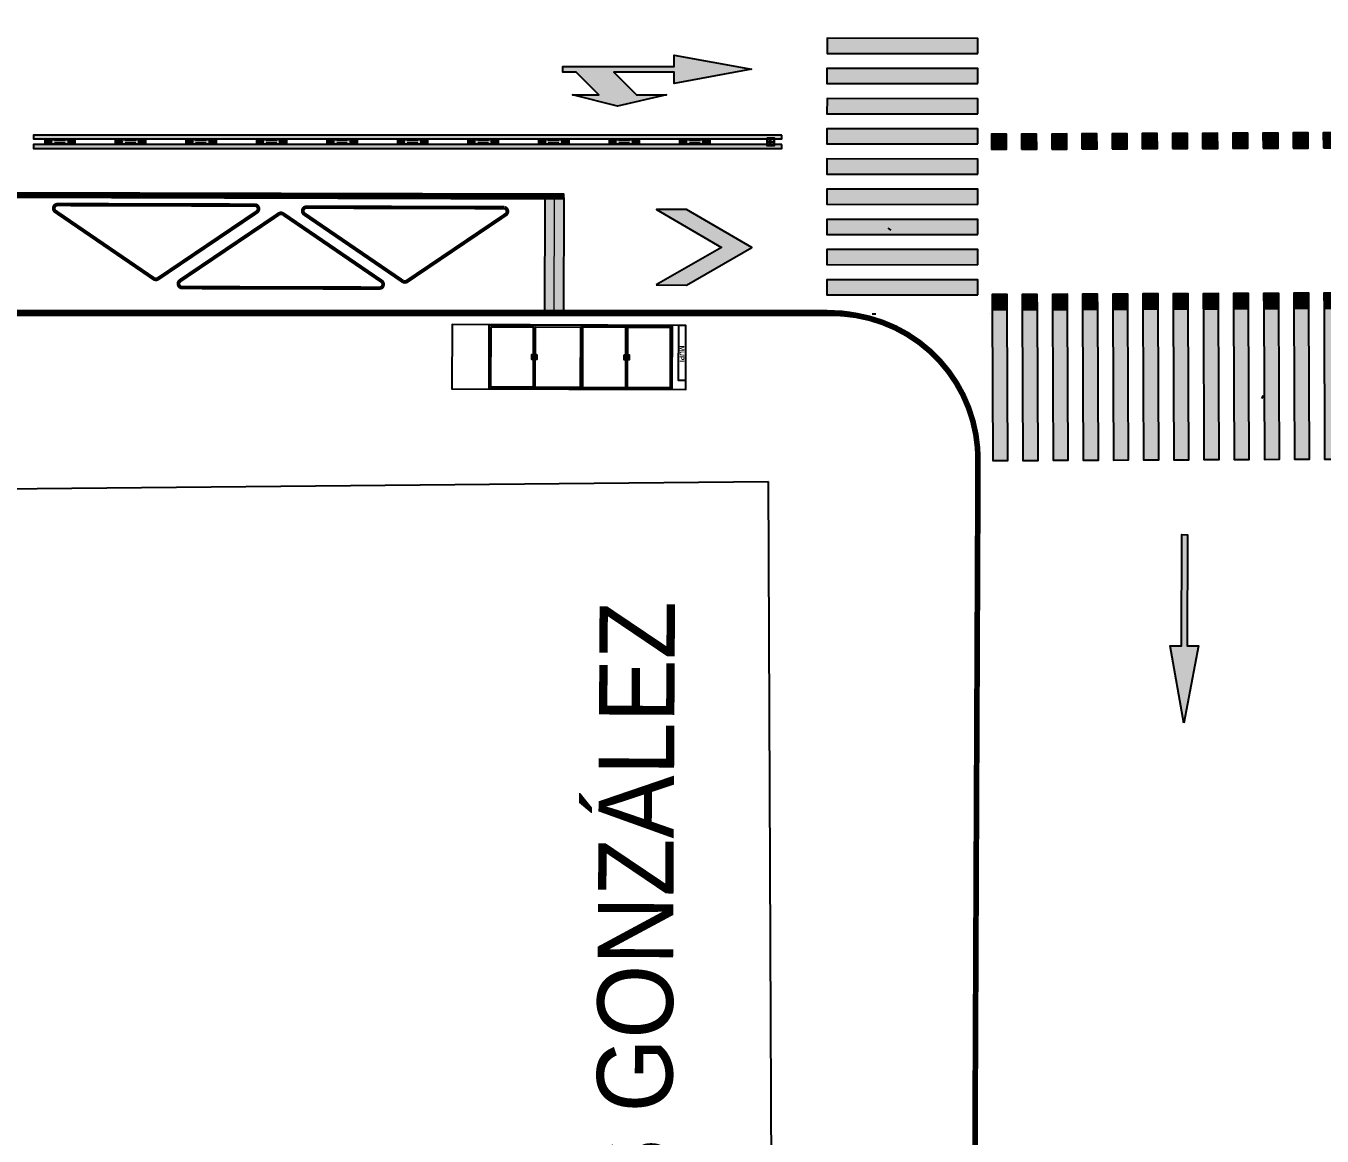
# Model space of a CAD drawing. Header units: metres. Extents: x 668617 to 675126, y 2286318 to 2293677.
# Drawn here: x 668856.1 to 668890.46, y 2287180.83 to 2287210.26 of the extents above; entities that cross this region are included whole.
import ezdxf
from ezdxf.enums import TextEntityAlignment as Align

# ---------------------------------------------------------------- set-up
doc = ezdxf.new("R2010")
doc.units = ezdxf.units.M
doc.header["$MEASUREMENT"] = 0
doc.linetypes.add('ACAD_ISO07W100', pattern=[3, 0, -3])
doc.linetypes.add('DASHED2', pattern=[0.375, 0.25, -0.125])
for name, color, linetype in [('0_DETALLES_COTAS', 252, 'Continuous'), ('DMTG-B-CuadrosVerdes', 94, 'Continuous'), ('DMTG-D-CONFIBUS', 1, 'Continuous'), ('DMTG-M-PALETA', 60, 'Continuous'), ('DMTG-M-PARABUS', 1, 'Continuous'), ('DMTG-PB-BANQUETAS', 251, 'Continuous'), ('DMTG-PB-LOTIFICACION', 253, 'Continuous'), ('DMTG-PB-MANZANAS', 251, 'Continuous'), ('DMTG-SH-FLECHA FRENTE', 252, 'Continuous'), ('DMTG-SH-FLECHA FRENTE DERECHA', 252, 'Continuous'), ('DMTG-SH-LINEA DOBLE', 252, 'Continuous'), ('DMTG-SH-LINEA GUARNICION', 40, 'Continuous'), ('DMTG-SH-PARADA', 252, 'Continuous'), ('DMTG-SH-PASO PEATONAL', 253, 'Continuous'), ('DMTG-X-NOM CALLES', 250, 'Continuous')]:
    doc.layers.add(name, color=color, linetype=linetype)
doc.styles.add('CALLE', font='arial.ttf', dxfattribs={"height": 9})
doc.styles.get("Standard").update_dxf_attribs({"font": 'arial.ttf'})
doc.dimstyles.get("Standard").update_dxf_attribs({"dimtxt": 0.18, "dimasz": 0.18, "dimexe": 0.18, "dimexo": 0.0625, "dimgap": 0.09, "dimtad": 0, "dimtih": 1, "dimtoh": 1, "dimdec": 4, "dimzin": 0, "dimdsep": 46, "dimtxsty": 'Standard', "dimcen": 0.09, "dimadec": 0, "dimazin": 0, "dimtfac": 1, "dimtdec": 4, "dimtofl": 0, "dimtmove": 0, "dimatfit": 3, "dimfxl": 1, "dimtolj": 1, "dimtzin": 0, "dimarcsym": 0})
pattern_1 = [(0, (0, 0), (0, 6.985), [5.08, -1.905]), (90, (0, 0), (-6.985, 4e-16), [5.08, -1.905])]

# ---------------------------------------------------------------- blocks, each defined once
blk = doc.blocks.new('*U207')
h = blk.add_hatch(color=252)
h.dxf.hatch_style = 1
h.paths.add_polyline_path([(-1.817, -23.238), (-0.817, -24.968), (-0.817, -24.168), (-1.817, -22.438), (-2.817, -24.168), (-2.817, -24.968)])
h.paths.add_polyline_path([(-1.817, -0.786), (-0.817, -2.516), (-0.817, -1.716), (-1.817, 0.014), (-2.817, -1.716), (-2.817, -2.516)])
h = blk.add_hatch(color=252)
h.dxf.hatch_style = 1
h.paths.add_polyline_path([(-3.215, -19.968), (-3.095, -19.968), (-3.095, -5.468), (-3.133, -5.468), (-3.133, -4.969), (-3.215, -4.969)])
h = blk.add_hatch(color=252)
h.dxf.hatch_style = 1
h.paths.add_polyline_path([(0, -5.468), (0, -4.968), (-3.133, -4.968), (-3.133, -5.468)])
at = {"color": 252}
for points in [[(-0.817, -2.516), (-0.817, -1.716), (-1.817, 0.014), (-2.817, -1.716), (-2.817, -2.516), (-1.817, -0.786), (-0.817, -2.516)], [(-3.095, -4.969), (-3.215, -4.969), (-3.215, -19.968), (-3.095, -19.968), (-3.095, -4.969)], [(0, -4.968), (0, -5.468), (-3.133, -5.468), (-3.133, -4.968), (0, -4.968)], [(-0.817, -24.968), (-0.817, -24.168), (-1.817, -22.438), (-2.817, -24.168), (-2.817, -24.968), (-1.817, -23.238), (-0.817, -24.968)]]:
    blk.add_lwpolyline(points, dxfattribs=at)
at = {"color": 252, "lineweight": 0}
for points in [[(-3.215, -4.969), (-3.215, -19.968)], [(-3.095, -4.969), (-3.095, -19.968)], [(0, -5.218), (-3.133, -5.218)]]:
    blk.add_lwpolyline(points, dxfattribs=at)
at = {"color": 252, "lineweight": 0, "const_width": 0.1}
blk.add_lwpolyline([(-3.155, -4.969), (-3.155, -19.968)], dxfattribs=at)
at = {"color": 252, "const_width": 0.1}
for points in [[(-2.671, -6.511, 0.64959), (-2.854, -6.545), (-2.854, -11.793, 0.740696), (-2.671, -11.849), (-0.897, -9.239, 0.325184), (-0.897, -9.121), (-2.671, -6.511)], [(-0.896, -9.8, -0.64959), (-0.713, -9.834), (-0.713, -15.082, -0.740696), (-0.896, -15.138), (-2.67, -12.528, -0.325184), (-2.67, -12.41), (-0.896, -9.8)], [(-2.721, -13.111, 0.64959), (-2.904, -13.145), (-2.904, -18.393, 0.740696), (-2.721, -18.449), (-0.947, -15.839, 0.325184), (-0.947, -15.721), (-2.721, -13.111)]]:
    blk.add_lwpolyline(points, format="xyb", dxfattribs=at)
blk = doc.blocks.new('Parabus')
h = blk.add_hatch()
h.set_pattern_fill('ANGLE', color=8)
h.set_pattern_definition(pattern_1)
h.paths.add_polyline_path([(-0.166, 0), (-0.166, 1.45), (-0.366, 1.45), (-0.366, 0)])
h = blk.add_hatch()
h.set_pattern_fill('ANGLE', color=8)
h.set_pattern_definition(pattern_1)
h.paths.add_polyline_path([(1.175, 1.65), (0.05, 1.65), (0.05, 0.05), (1.175, 0.05), (1.175, 0.784), (1.134, 0.784), (1.134, 0.916), (1.175, 0.916)])
h.paths.add_polyline_path([(2.375, 1.65), (1.225, 1.65), (1.225, 0.916), (1.266, 0.916), (1.266, 0.784), (1.225, 0.784), (1.225, 0.05), (2.375, 0.05)])
h.paths.add_polyline_path([(3.625, 1.65), (2.425, 1.65), (2.425, 0.05), (3.625, 0.05), (3.625, 0.784), (3.584, 0.784), (3.584, 0.916), (3.625, 0.916)])
h.paths.add_polyline_path([(4.8, 1.65), (3.675, 1.65), (3.675, 0.916), (3.716, 0.916), (3.716, 0.784), (3.675, 0.784), (3.675, 0.05), (4.8, 0.05)])
h = blk.add_hatch(color=252)
h.dxf.hatch_style = 1
h.paths.add_polyline_path([(1.266, 0.784), (1.134, 0.784), (1.134, 0.916), (1.266, 0.916)])
h.paths.add_polyline_path([(3.584, 0.784), (3.584, 0.916), (3.716, 0.916), (3.716, 0.784)])
at = {"color": 252}
for points in [[(-0.166, 0), (-0.166, 1.45), (-0.366, 1.45), (-0.366, 0)], [(4.85, 0), (0, 0), (0, 1.7), (4.85, 1.7)], [(4.8, 0.05), (0.05, 0.05), (0.05, 1.65), (4.8, 1.65)], [(0.05, 1.65), (1.175, 1.65), (1.175, 0.05), (0.05, 0.05)], [(1.225, 0.05), (2.375, 0.05), (2.375, 1.65), (1.225, 1.65)], [(2.425, 1.65), (3.625, 1.65), (3.625, 0.05), (2.425, 0.05)], [(3.675, 1.65), (4.8, 1.65), (4.8, 0.05), (3.675, 0.05)], [(1.266, 0.784), (1.134, 0.784), (1.134, 0.916), (1.266, 0.916)], [(3.584, 0.784), (3.584, 0.916), (3.716, 0.916), (3.716, 0.784)]]:
    blk.add_lwpolyline(points, close=True, dxfattribs=at)
for points in [[(0, 1.7), (0, 0)], [(1.175, 1.65), (1.175, 0.05)], [(1.225, 1.65), (1.225, 0.05)], [(2.375, 1.65), (2.375, 0.05)], [(2.425, 1.65), (2.425, 0.05)], [(3.625, 1.65), (3.625, 0.05)], [(3.675, 1.65), (3.675, 0.05)], [(4.85, 1.7), (4.85, 0)]]:
    blk.add_lwpolyline(points, dxfattribs=at)
at = {"color": 252, "insert": (-0.325, 0.535), "char_height": 0.125, "attachment_point": 1, "rotation": 90}
blk.add_mtext_dynamic_manual_height_columns('{\\fArial|b1|i0|c0|p34;MUPI}', width=0.63428, gutter_width=12.5, heights=[0], dxfattribs=at)
blk = doc.blocks.new('*U23')
at = {"transparency": 33554687}
h = blk.add_hatch(color=252, dxfattribs=at)
h.dxf.hatch_style = 1
h.paths.add_polyline_path([(0.341, 6.892), (0.361, 7.291), (-3.634, 7.489), (-3.654, 7.089)])
h = blk.add_hatch(color=252, dxfattribs=at)
h.dxf.hatch_style = 1
h.paths.add_polyline_path([(0.301, 6.093), (0.321, 6.492), (-3.674, 6.69), (-3.694, 6.29)])
h = blk.add_hatch(color=252, dxfattribs=at)
h.dxf.hatch_style = 1
h.paths.add_polyline_path([(0.262, 5.294), (0.282, 5.693), (-3.713, 5.891), (-3.733, 5.491)])
h = blk.add_hatch(color=252, dxfattribs=at)
h.dxf.hatch_style = 1
h.paths.add_polyline_path([(0.222, 4.495), (0.242, 4.894), (-3.753, 5.092), (-3.773, 4.692)])
h = blk.add_hatch(color=252, dxfattribs=at)
h.dxf.hatch_style = 1
h.paths.add_polyline_path([(0.183, 3.695), (0.203, 4.095), (-3.793, 4.293), (-3.812, 3.893)])
h = blk.add_hatch(color=252, dxfattribs=at)
h.dxf.hatch_style = 1
h.paths.add_polyline_path([(0.143, 2.896), (0.163, 3.296), (-3.832, 3.494), (-3.852, 3.094)])
h = blk.add_hatch(color=252, dxfattribs=at)
h.dxf.hatch_style = 1
h.paths.add_polyline_path([(0.104, 2.097), (0.124, 2.497), (-3.872, 2.695), (-3.891, 2.295)])
h = blk.add_hatch(color=252, dxfattribs=at)
h.dxf.hatch_style = 1
h.paths.add_polyline_path([(0.064, 1.298), (0.084, 1.698), (-3.911, 1.896), (-3.931, 1.496)])
h = blk.add_hatch(color=252, dxfattribs=at)
h.dxf.hatch_style = 1
h.paths.add_polyline_path([(0.025, 0.499), (0.044, 0.899), (-3.951, 1.097), (-3.97, 0.697)])
for points in [[(0.341, 6.892), (0.361, 7.291), (-3.634, 7.489), (-3.654, 7.089)], [(0.301, 6.093), (0.321, 6.492), (-3.674, 6.69), (-3.694, 6.29)], [(0.262, 5.294), (0.282, 5.693), (-3.713, 5.891), (-3.733, 5.491)], [(0.222, 4.495), (0.242, 4.894), (-3.753, 5.092), (-3.773, 4.692)], [(0.183, 3.695), (0.203, 4.095), (-3.793, 4.293), (-3.812, 3.893)], [(0.143, 2.896), (0.163, 3.296), (-3.832, 3.494), (-3.852, 3.094)], [(0.104, 2.097), (0.124, 2.497), (-3.872, 2.695), (-3.891, 2.295)], [(0.064, 1.298), (0.084, 1.698), (-3.911, 1.896), (-3.931, 1.496)], [(0.025, 0.499), (0.044, 0.899), (-3.951, 1.097), (-3.97, 0.697)]]:
    blk.add_lwpolyline(points, close=True)
at = {"layer": 'Defpoints', "color": 255, "linetype": 'ACAD_ISO07W100'}
for p, q in [((-2.273, 2.378), (0.287, 0.63)), ((-2.797, 0.138), (0.3, -0.015))]:
    blk.add_line(p, q, dxfattribs=at)
blk = doc.blocks.new('*U26')
at = {"ltscale": 0.1, "true_color": 0xf8d731}
h = blk.add_hatch(color=40, dxfattribs=at)
h.dxf.hatch_style = 1
h.paths.add_polyline_path([(0, -0.115), (0, -0.235), (0.163, -0.197, 0.348227), (0.171, -0.187), (0.171, -0.163, 0.348227), (0.163, -0.153)])
h.paths.add_polyline_path([(0.151, -0.171), (0.151, -0.179), (0.02, -0.21), (0.02, -0.14)], flags=16)
at = {"lineweight": 60}
h = blk.add_hatch(color=72, dxfattribs=at)
h.dxf.hatch_style = 1
h.paths.add_polyline_path([(0.02, -0.21), (0.151, -0.179), (0.151, -0.171), (0.02, -0.14)])
at = {"ltscale": 0.1, "true_color": 0xf8d731}
h = blk.add_hatch(color=40, dxfattribs=at)
h.dxf.hatch_style = 1
h.set_gradient(color1=(248, 153, 30), color2=(248, 215, 49), rotation=90, name='CYLINDER')
h.paths.add_polyline_path([(0.756, -0.235), (0.632, -0.207, -0.349253), (0.617, -0.187), (0.617, -0.163, -0.000038), (0.617, -0.163, -0.349253), (0.632, -0.143), (0.756, -0.115), (0.044, -0.115), (0.165, -0.143, -0.348227), (0.181, -0.163), (0.181, -0.187, -0.348227), (0.165, -0.207), (0.044, -0.235)])
h = blk.add_hatch(color=40, dxfattribs=at)
h.dxf.hatch_style = 1
h.paths.add_polyline_path([(0.634, -0.153, 0.349253), (0.627, -0.163), (0.627, -0.187, 0.349253), (0.634, -0.197), (0.8, -0.235), (0.8, -0.115)])
h.paths.add_polyline_path([(0.78, -0.14), (0.647, -0.171), (0.647, -0.179), (0.78, -0.21)], flags=16)
at = {"lineweight": 60}
h = blk.add_hatch(color=22, dxfattribs=at)
h.dxf.hatch_style = 1
h.paths.add_polyline_path([(0.647, -0.179), (0.78, -0.21), (0.78, -0.14), (0.647, -0.171)])
at = {"color": 40, "true_color": 0xf8d731}
for points in [[(0, -0.115), (0, -0.235), (0.163, -0.197, 0.348227), (0.171, -0.187), (0.171, -0.163, 0.348227), (0.163, -0.153)], [(0.617, -0.163), (0.617, -0.187, 0.349253), (0.632, -0.207), (0.756, -0.235), (0.044, -0.235), (0.165, -0.207, 0.348227), (0.181, -0.187), (0.181, -0.163, 0.348227), (0.165, -0.143), (0.044, -0.115), (0.756, -0.115), (0.632, -0.143, 0.349253), (0.617, -0.163, 0.000038)], [(0.8, -0.235), (0.634, -0.197, -0.349253), (0.627, -0.187), (0.627, -0.163, -0.349253), (0.634, -0.153), (0.8, -0.115)]]:
    blk.add_lwpolyline(points, format="xyb", close=True, dxfattribs=at)
for points in [[(0.044, -0.115), (0, -0.115)], [(0, -0.235), (0.044, -0.235)], [(0.756, -0.115), (0.8, -0.115)], [(0.756, -0.235), (0.8, -0.235)]]:
    blk.add_lwpolyline(points, dxfattribs=at)
for points in [[(0.02, -0.14), (0.02, -0.21), (0.151, -0.179), (0.151, -0.171)], [(0.78, -0.21), (0.647, -0.179), (0.647, -0.171), (0.78, -0.14)]]:
    blk.add_lwpolyline(points, close=True, dxfattribs=at)
at = {"color": 1, "ltscale": 0.1}
for points in [[(0.541, -0.139), (0.259, -0.139)], [(0.541, -0.211), (0.259, -0.211)]]:
    blk.add_lwpolyline(points, dxfattribs=at)
blk = doc.blocks.new('*U262')
at = {"layer": 'DMTG-D-CONFIBUS', "rotation": 0.005551742592514601}
blk.add_blockref('*U26', (0.5, 0.175), dxfattribs=at)
blk = doc.blocks.new('*U263')
at = {"layer": 'DMTG-D-CONFIBUS', "color": 0, "linetype": 'ByBlock', "lineweight": -2, "transparency": 16777216, "rotation": 0.4241545224776577}
for p in [(668855.615, 2287211.778), (668857.485, 2287211.792), (668859.355, 2287211.806), (668861.225, 2287211.82), (668863.095, 2287211.834), (668864.965, 2287211.847), (668866.835, 2287211.861), (668868.705, 2287211.875), (668870.575, 2287211.889), (668853.745, 2287211.764)]:
    blk.add_blockref('*U262', p, dxfattribs=at)
blk = doc.blocks.new('*U37')
blk.add_hatch(color=252).paths.add_polyline_path([(1.019, 4.178), (1.019, 3.828), (0.869, 3.828), (0.869, 6.778), (0.569, 6.778), (0.944, 8.828), (1.319, 6.778), (1.019, 6.778), (1.019, 5.178), (1.619, 5.778), (1.619, 6.578), (1.919, 5.278), (1.619, 4.078), (1.619, 4.778)])
at = {"color": 252}
blk.add_lwpolyline([(1.019, 4.178), (1.019, 3.828), (0.869, 3.828), (0.869, 6.778), (0.569, 6.778), (0.944, 8.828), (1.319, 6.778), (1.019, 6.778), (1.019, 5.178), (1.619, 5.778), (1.619, 6.578), (1.919, 5.278), (1.619, 4.078), (1.619, 4.778)], close=True, dxfattribs=at)
blk = doc.blocks.new('*U58')
for points in [[(1.2, 0.2), (21.037, 0.2), (21.037, 0.3), (1.2, 0.3)], [(1.2, -0.05), (21.037, -0.05), (21.037, 0.05), (1.2, 0.05)]]:
    blk.add_hatch(color=252).paths.add_polyline_path(points)
for points in [[(1.2, 0.2), (21.037, 0.2), (21.037, 0.3), (1.2, 0.3)], [(1.2, -0.05), (21.037, -0.05), (21.037, 0.05), (1.2, 0.05)]]:
    blk.add_lwpolyline(points, close=True)
blk = doc.blocks.new('*U40')
blk.add_hatch(color=252).paths.add_polyline_path([(12.455, 2.883), (12.08, 0.833), (12.38, 0.833), (12.38, -2.117), (12.53, -2.117), (12.53, 0.833), (12.83, 0.833)])
at = {"color": 252}
blk.add_lwpolyline([(12.455, 2.883), (12.08, 0.833), (12.38, 0.833), (12.38, -2.117), (12.53, -2.117), (12.53, 0.833), (12.83, 0.833), (12.455, 2.883)], dxfattribs=at)
blk = doc.blocks.new('*U41')
at = {"transparency": 33554687}
h = blk.add_hatch(color=252, dxfattribs=at)
h.dxf.hatch_style = 1
h.paths.add_polyline_path([(-0.006, -0.2), (-0.021, -0.6), (-4.018, -0.444), (-4.003, -0.044)])
h = blk.add_hatch(color=252, dxfattribs=at)
h.dxf.hatch_style = 1
h.paths.add_polyline_path([(-0.037, -0.999), (-0.053, -1.399), (-4.049, -1.243), (-4.034, -0.843)])
h = blk.add_hatch(color=252, dxfattribs=at)
h.dxf.hatch_style = 1
h.paths.add_polyline_path([(-0.068, -1.799), (-0.084, -2.198), (-4.081, -2.042), (-4.065, -1.643)])
h = blk.add_hatch(color=252, dxfattribs=at)
h.dxf.hatch_style = 1
h.paths.add_polyline_path([(-0.099, -2.598), (-0.115, -2.998), (-4.112, -2.842), (-4.096, -2.442)])
h = blk.add_hatch(color=252, dxfattribs=at)
h.dxf.hatch_style = 1
h.paths.add_polyline_path([(-0.131, -3.398), (-0.146, -3.797), (-4.143, -3.641), (-4.127, -3.242)])
h = blk.add_hatch(color=252, dxfattribs=at)
h.dxf.hatch_style = 1
h.paths.add_polyline_path([(-0.162, -4.197), (-0.177, -4.597), (-4.174, -4.441), (-4.159, -4.041)])
h = blk.add_hatch(color=252, dxfattribs=at)
h.dxf.hatch_style = 1
h.paths.add_polyline_path([(-0.193, -4.996), (-0.208, -5.396), (-4.205, -5.24), (-4.19, -4.84)])
h = blk.add_hatch(color=252, dxfattribs=at)
h.dxf.hatch_style = 1
h.paths.add_polyline_path([(-0.224, -5.796), (-0.24, -6.195), (-4.237, -6.039), (-4.221, -5.64)])
h = blk.add_hatch(color=252, dxfattribs=at)
h.dxf.hatch_style = 1
h.paths.add_polyline_path([(-0.255, -6.595), (-0.271, -6.995), (-4.268, -6.839), (-4.252, -6.439)])
h = blk.add_hatch(color=252, dxfattribs=at)
h.dxf.hatch_style = 1
h.paths.add_polyline_path([(-0.286, -7.394), (-0.302, -7.794), (-4.299, -7.638), (-4.283, -7.238)])
h = blk.add_hatch(color=252, dxfattribs=at)
h.dxf.hatch_style = 1
h.paths.add_polyline_path([(-0.318, -8.194), (-0.333, -8.594), (-4.33, -8.438), (-4.315, -8.038)])
h = blk.add_hatch(color=252, dxfattribs=at)
h.dxf.hatch_style = 1
h.paths.add_polyline_path([(-0.349, -8.993), (-0.364, -9.393), (-4.361, -9.237), (-4.346, -8.837)])
for points in [[(-0.006, -0.2), (-0.021, -0.6), (-4.018, -0.444), (-4.003, -0.044)], [(-0.037, -0.999), (-0.053, -1.399), (-4.049, -1.243), (-4.034, -0.843)], [(-0.068, -1.799), (-0.084, -2.198), (-4.081, -2.042), (-4.065, -1.643)], [(-0.099, -2.598), (-0.115, -2.998), (-4.112, -2.842), (-4.096, -2.442)], [(-0.131, -3.398), (-0.146, -3.797), (-4.143, -3.641), (-4.127, -3.242)], [(-0.162, -4.197), (-0.177, -4.597), (-4.174, -4.441), (-4.159, -4.041)], [(-0.193, -4.996), (-0.208, -5.396), (-4.205, -5.24), (-4.19, -4.84)], [(-0.224, -5.796), (-0.24, -6.195), (-4.237, -6.039), (-4.221, -5.64)], [(-0.255, -6.595), (-0.271, -6.995), (-4.268, -6.839), (-4.252, -6.439)], [(-0.286, -7.394), (-0.302, -7.794), (-4.299, -7.638), (-4.283, -7.238)], [(-0.318, -8.194), (-0.333, -8.594), (-4.33, -8.438), (-4.315, -8.038)], [(-0.349, -8.993), (-0.364, -9.393), (-4.361, -9.237), (-4.346, -8.837)]]:
    blk.add_lwpolyline(points, close=True)
at = {"layer": 'Defpoints', "color": 255, "linetype": 'ACAD_ISO07W100'}
for p, q in [((-2.796, 0.109), (0.302, -0.012)), ((-2.472, -2.168), (0.233, -0.653))]:
    blk.add_line(p, q, dxfattribs=at)
blk = doc.blocks.new('*U151')
h = blk.add_hatch(color=256)
h.dxf.hatch_style = 1
h.paths.add_polyline_path([(-0.014, 4.25), (0.386, 4.251), (0.384, 4.651), (-0.016, 4.65)])
h = blk.add_hatch(color=256)
h.dxf.hatch_style = 1
h.paths.add_polyline_path([(0.786, 4.253), (1.186, 4.254), (1.184, 4.654), (0.784, 4.653)])
h = blk.add_hatch(color=256)
h.dxf.hatch_style = 1
h.paths.add_polyline_path([(0.786, 4.253), (1.186, 4.254), (1.184, 4.654), (0.784, 4.653)])
h = blk.add_hatch(color=256)
h.dxf.hatch_style = 1
h.paths.add_polyline_path([(1.586, 4.255), (1.986, 4.257), (1.984, 4.657), (1.584, 4.655)])
h = blk.add_hatch(color=256)
h.dxf.hatch_style = 1
h.paths.add_polyline_path([(1.586, 4.255), (1.986, 4.257), (1.984, 4.657), (1.584, 4.655)])
h = blk.add_hatch(color=256)
h.dxf.hatch_style = 1
h.paths.add_polyline_path([(2.386, 4.258), (2.786, 4.259), (2.784, 4.659), (2.384, 4.658)])
h = blk.add_hatch(color=256)
h.dxf.hatch_style = 1
h.paths.add_polyline_path([(2.386, 4.258), (2.786, 4.259), (2.784, 4.659), (2.384, 4.658)])
h = blk.add_hatch(color=256)
h.dxf.hatch_style = 1
h.paths.add_polyline_path([(3.186, 4.261), (3.586, 4.262), (3.584, 4.662), (3.184, 4.661)])
h = blk.add_hatch(color=256)
h.dxf.hatch_style = 1
h.paths.add_polyline_path([(3.186, 4.261), (3.586, 4.262), (3.584, 4.662), (3.184, 4.661)])
h = blk.add_hatch(color=256)
h.dxf.hatch_style = 1
h.paths.add_polyline_path([(3.986, 4.263), (4.386, 4.265), (4.384, 4.665), (3.984, 4.663)])
h = blk.add_hatch(color=256)
h.dxf.hatch_style = 1
h.paths.add_polyline_path([(3.986, 4.263), (4.386, 4.265), (4.384, 4.665), (3.984, 4.663)])
h = blk.add_hatch(color=256)
h.dxf.hatch_style = 1
h.paths.add_polyline_path([(4.786, 4.266), (5.186, 4.267), (5.184, 4.667), (4.784, 4.666)])
h = blk.add_hatch(color=256)
h.dxf.hatch_style = 1
h.paths.add_polyline_path([(4.786, 4.266), (5.186, 4.267), (5.184, 4.667), (4.784, 4.666)])
h = blk.add_hatch(color=256)
h.dxf.hatch_style = 1
h.paths.add_polyline_path([(5.586, 4.269), (5.986, 4.27), (5.984, 4.67), (5.584, 4.669)])
h = blk.add_hatch(color=256)
h.dxf.hatch_style = 1
h.paths.add_polyline_path([(5.586, 4.269), (5.986, 4.27), (5.984, 4.67), (5.584, 4.669)])
h = blk.add_hatch(color=256)
h.dxf.hatch_style = 1
h.paths.add_polyline_path([(6.386, 4.271), (6.786, 4.273), (6.784, 4.673), (6.384, 4.671)])
h = blk.add_hatch(color=256)
h.dxf.hatch_style = 1
h.paths.add_polyline_path([(6.386, 4.271), (6.786, 4.273), (6.784, 4.673), (6.384, 4.671)])
h = blk.add_hatch(color=256)
h.dxf.hatch_style = 1
h.paths.add_polyline_path([(7.186, 4.274), (7.586, 4.276), (7.584, 4.676), (7.184, 4.674)])
h = blk.add_hatch(color=256)
h.dxf.hatch_style = 1
h.paths.add_polyline_path([(7.186, 4.274), (7.586, 4.276), (7.584, 4.676), (7.184, 4.674)])
h = blk.add_hatch(color=256)
h.dxf.hatch_style = 1
h.paths.add_polyline_path([(7.986, 4.277), (8.386, 4.278), (8.384, 4.678), (7.984, 4.677)])
h = blk.add_hatch(color=256)
h.dxf.hatch_style = 1
h.paths.add_polyline_path([(7.986, 4.277), (8.386, 4.278), (8.384, 4.678), (7.984, 4.677)])
h = blk.add_hatch(color=256)
h.dxf.hatch_style = 1
h.paths.add_polyline_path([(8.786, 4.28), (9.186, 4.281), (9.184, 4.681), (8.784, 4.68)])
h = blk.add_hatch(color=256)
h.dxf.hatch_style = 1
h.paths.add_polyline_path([(0, 0), (0.4, 0.001), (0.399, 0.401), (-0.001, 0.4)])
h = blk.add_hatch(color=256)
h.dxf.hatch_style = 1
h.paths.add_polyline_path([(0.8, 0.003), (1.2, 0.004), (1.199, 0.404), (0.799, 0.403)])
h = blk.add_hatch(color=256)
h.dxf.hatch_style = 1
h.paths.add_polyline_path([(0.8, 0.003), (1.2, 0.004), (1.199, 0.404), (0.799, 0.403)])
h = blk.add_hatch(color=256)
h.dxf.hatch_style = 1
h.paths.add_polyline_path([(1.6, 0.005), (2, 0.007), (1.999, 0.407), (1.599, 0.405)])
h = blk.add_hatch(color=256)
h.dxf.hatch_style = 1
h.paths.add_polyline_path([(1.6, 0.005), (2, 0.007), (1.999, 0.407), (1.599, 0.405)])
h = blk.add_hatch(color=256)
h.dxf.hatch_style = 1
h.paths.add_polyline_path([(2.4, 0.008), (2.8, 0.009), (2.799, 0.409), (2.399, 0.408)])
h = blk.add_hatch(color=256)
h.dxf.hatch_style = 1
h.paths.add_polyline_path([(2.4, 0.008), (2.8, 0.009), (2.799, 0.409), (2.399, 0.408)])
h = blk.add_hatch(color=256)
h.dxf.hatch_style = 1
h.paths.add_polyline_path([(3.2, 0.011), (3.6, 0.012), (3.599, 0.412), (3.199, 0.411)])
h = blk.add_hatch(color=256)
h.dxf.hatch_style = 1
h.paths.add_polyline_path([(3.2, 0.011), (3.6, 0.012), (3.599, 0.412), (3.199, 0.411)])
h = blk.add_hatch(color=256)
h.dxf.hatch_style = 1
h.paths.add_polyline_path([(4, 0.013), (4.4, 0.015), (4.399, 0.415), (3.999, 0.413)])
h = blk.add_hatch(color=256)
h.dxf.hatch_style = 1
h.paths.add_polyline_path([(4, 0.013), (4.4, 0.015), (4.399, 0.415), (3.999, 0.413)])
h = blk.add_hatch(color=256)
h.dxf.hatch_style = 1
h.paths.add_polyline_path([(4.8, 0.016), (5.2, 0.018), (5.199, 0.418), (4.799, 0.416)])
h = blk.add_hatch(color=256)
h.dxf.hatch_style = 1
h.paths.add_polyline_path([(4.8, 0.016), (5.2, 0.018), (5.199, 0.418), (4.799, 0.416)])
h = blk.add_hatch(color=256)
h.dxf.hatch_style = 1
h.paths.add_polyline_path([(5.6, 0.019), (6, 0.02), (5.999, 0.42), (5.599, 0.419)])
h = blk.add_hatch(color=256)
h.dxf.hatch_style = 1
h.paths.add_polyline_path([(5.6, 0.019), (6, 0.02), (5.999, 0.42), (5.599, 0.419)])
h = blk.add_hatch(color=256)
h.dxf.hatch_style = 1
h.paths.add_polyline_path([(6.4, 0.022), (6.8, 0.023), (6.799, 0.423), (6.399, 0.422)])
h = blk.add_hatch(color=256)
h.dxf.hatch_style = 1
h.paths.add_polyline_path([(6.4, 0.022), (6.8, 0.023), (6.799, 0.423), (6.399, 0.422)])
h = blk.add_hatch(color=256)
h.dxf.hatch_style = 1
h.paths.add_polyline_path([(7.2, 0.024), (7.6, 0.026), (7.599, 0.426), (7.199, 0.424)])
h = blk.add_hatch(color=256)
h.dxf.hatch_style = 1
h.paths.add_polyline_path([(7.2, 0.024), (7.6, 0.026), (7.599, 0.426), (7.199, 0.424)])
h = blk.add_hatch(color=256)
h.dxf.hatch_style = 1
h.paths.add_polyline_path([(8, 0.027), (8.4, 0.028), (8.399, 0.428), (7.999, 0.427)])
h = blk.add_hatch(color=256)
h.dxf.hatch_style = 1
h.paths.add_polyline_path([(8, 0.027), (8.4, 0.028), (8.399, 0.428), (7.999, 0.427)])
h = blk.add_hatch(color=256)
h.dxf.hatch_style = 1
h.paths.add_polyline_path([(8.8, 0.03), (9.2, 0.031), (9.199, 0.431), (8.799, 0.43)])
for points in [[(-0.014, 4.25), (0.386, 4.251), (0.384, 4.651), (-0.016, 4.65)], [(0.786, 4.253), (1.186, 4.254), (1.184, 4.654), (0.784, 4.653)], [(0.786, 4.253), (1.186, 4.254), (1.184, 4.654), (0.784, 4.653)], [(1.586, 4.255), (1.986, 4.257), (1.984, 4.657), (1.584, 4.655)], [(1.586, 4.255), (1.986, 4.257), (1.984, 4.657), (1.584, 4.655)], [(2.386, 4.258), (2.786, 4.259), (2.784, 4.659), (2.384, 4.658)], [(2.386, 4.258), (2.786, 4.259), (2.784, 4.659), (2.384, 4.658)], [(3.186, 4.261), (3.586, 4.262), (3.584, 4.662), (3.184, 4.661)], [(3.186, 4.261), (3.586, 4.262), (3.584, 4.662), (3.184, 4.661)], [(3.986, 4.263), (4.386, 4.265), (4.384, 4.665), (3.984, 4.663)], [(3.986, 4.263), (4.386, 4.265), (4.384, 4.665), (3.984, 4.663)], [(4.786, 4.266), (5.186, 4.267), (5.184, 4.667), (4.784, 4.666)], [(4.786, 4.266), (5.186, 4.267), (5.184, 4.667), (4.784, 4.666)], [(5.586, 4.269), (5.986, 4.27), (5.984, 4.67), (5.584, 4.669)], [(5.586, 4.269), (5.986, 4.27), (5.984, 4.67), (5.584, 4.669)], [(6.386, 4.271), (6.786, 4.273), (6.784, 4.673), (6.384, 4.671)], [(6.386, 4.271), (6.786, 4.273), (6.784, 4.673), (6.384, 4.671)], [(7.186, 4.274), (7.586, 4.276), (7.584, 4.676), (7.184, 4.674)], [(7.186, 4.274), (7.586, 4.276), (7.584, 4.676), (7.184, 4.674)], [(7.986, 4.277), (8.386, 4.278), (8.384, 4.678), (7.984, 4.677)], [(7.986, 4.277), (8.386, 4.278), (8.384, 4.678), (7.984, 4.677)], [(8.786, 4.28), (9.186, 4.281), (9.184, 4.681), (8.784, 4.68)], [(0, 0), (0.4, 0.001), (0.399, 0.401), (-0.001, 0.4)], [(0.8, 0.003), (1.2, 0.004), (1.199, 0.404), (0.799, 0.403)], [(0.8, 0.003), (1.2, 0.004), (1.199, 0.404), (0.799, 0.403)], [(1.6, 0.005), (2, 0.007), (1.999, 0.407), (1.599, 0.405)], [(1.6, 0.005), (2, 0.007), (1.999, 0.407), (1.599, 0.405)], [(2.4, 0.008), (2.8, 0.009), (2.799, 0.409), (2.399, 0.408)], [(2.4, 0.008), (2.8, 0.009), (2.799, 0.409), (2.399, 0.408)], [(3.2, 0.011), (3.6, 0.012), (3.599, 0.412), (3.199, 0.411)], [(3.2, 0.011), (3.6, 0.012), (3.599, 0.412), (3.199, 0.411)], [(4, 0.013), (4.4, 0.015), (4.399, 0.415), (3.999, 0.413)], [(4, 0.013), (4.4, 0.015), (4.399, 0.415), (3.999, 0.413)], [(4.8, 0.016), (5.2, 0.018), (5.199, 0.418), (4.799, 0.416)], [(4.8, 0.016), (5.2, 0.018), (5.199, 0.418), (4.799, 0.416)], [(5.6, 0.019), (6, 0.02), (5.999, 0.42), (5.599, 0.419)], [(5.6, 0.019), (6, 0.02), (5.999, 0.42), (5.599, 0.419)], [(6.4, 0.022), (6.8, 0.023), (6.799, 0.423), (6.399, 0.422)], [(6.4, 0.022), (6.8, 0.023), (6.799, 0.423), (6.399, 0.422)], [(7.2, 0.024), (7.6, 0.026), (7.599, 0.426), (7.199, 0.424)], [(7.2, 0.024), (7.6, 0.026), (7.599, 0.426), (7.199, 0.424)], [(8, 0.027), (8.4, 0.028), (8.399, 0.428), (7.999, 0.427)], [(8, 0.027), (8.4, 0.028), (8.399, 0.428), (7.999, 0.427)], [(8.8, 0.03), (9.2, 0.031), (9.199, 0.431), (8.799, 0.43)]]:
    blk.add_lwpolyline(points, close=True)
blk = doc.blocks.new('*U187')
at = {"linetype": 'Continuous'}
for points in [[(-0.1, 0), (0.1, 0), (0.1, 0.2), (-0.1, 0.2)], [(-0.1, 0.1), (0.1, 0.1), (0.1, 0.08), (-0.1, 0.08)]]:
    blk.add_lwpolyline(points, close=True, dxfattribs=at)
for points in [[(0.09, 0.1), (0.09, 0.19), (-0.09, 0.19), (-0.09, 0.1)], [(-0.09, 0.08), (-0.09, 0.01), (0.09, 0.01), (0.09, 0.08)], [(-0.02, 0.115), (0.02, 0.115)], [(0, 0.115), (0, 0.19)], [(0, 0.08), (0, 0.01)]]:
    blk.add_lwpolyline(points, dxfattribs=at)
for centre in [(-0.017, 0.174), (-0.017, 0.027), (0.017, 0.174), (0.017, 0.027)]:
    blk.add_circle(centre, 0.0035, dxfattribs=at)
for start, end in [(142.8541, 180.316), (359.684, 37.1459)]:
    blk.add_arc((0, 0.1), 0.025, start, end, dxfattribs=at)
blk = doc.blocks.new('_ArchTick')
at = {"color": 0, "linetype": 'ByBlock', "const_width": 0.15}
blk.add_lwpolyline([(-0.5, -0.5), (0.5, 0.5)], dxfattribs=at)
blk = doc.blocks.new('*D485')
at = {"layer": '0_DETALLES_COTAS', "linetype": 'DASHED2', "lineweight": -2, "ltscale": 10, "transparency": 16777216}
for p, q in [((668858.22, 2287220.288), (668858.22, 2287236.789)), ((668858.22, 2287236.609), (668874.82, 2287236.609)), ((668895.793, 2287236.609), (668879.194, 2287236.609)), ((668895.793, 2287189.472), (668895.793, 2287236.789))]:
    blk.add_line(p, q, dxfattribs=at)
at = {"layer": 'Defpoints', "color": 0, "linetype": 'DASHED2', "ltscale": 10, "transparency": 16777216}
for p in [(668895.793, 2287236.609), (668858.22, 2287220.225), (668895.793, 2287189.409)]:
    blk.add_point(p, dxfattribs=at)
at = {"layer": '0_DETALLES_COTAS', "linetype": 'DASHED2', "lineweight": -2, "ltscale": 10, "transparency": 16777216, "xscale": 0.8, "yscale": 0.8, "zscale": 0.8, "rotation": 180}
blk.add_blockref('_ArchTick', (668858.22, 2287236.609), dxfattribs=at)
at = {"layer": '0_DETALLES_COTAS', "linetype": 'DASHED2', "lineweight": -2, "ltscale": 10, "transparency": 16777216, "xscale": 0.8, "yscale": 0.8, "zscale": 0.8}
blk.add_blockref('_ArchTick', (668895.793, 2287236.609), dxfattribs=at)
at = {"layer": '0_DETALLES_COTAS', "linetype": 'DASHED2', "ltscale": 10, "transparency": 16777216, "insert": (668877.007, 2287236.609), "char_height": 1, "attachment_point": 5}
blk.add_mtext('\\A1;37.57', dxfattribs=at)

msp = doc.modelspace()

# ---------------------------------------------------------------- linework, layer by layer
at = {"layer": 'DMTG-M-PARABUS'}
msp.add_lwpolyline([(668873.60154, 2287202.32207), (668867.40158, 2287202.344), (668867.39557, 2287200.64401), (668873.59553, 2287200.62208)], close=True, dxfattribs=at)
at = {"layer": 'DMTG-PB-BANQUETAS', "flags": 128}
msp.add_lwpolyline([(668753.4798, 2287092.52787, -0.41648439), (668749.45704, 2287096.53602), (668749.66703, 2287198.75698, -0.41908257), (668753.6595, 2287202.71495), (668814.79702, 2287202.71632), (668877.34258, 2287202.71773, -0.41549866), (668881.34263, 2287198.70027), (668880.89825, 2287096.8517), (668880.67767, 2287096.23231), (668880.37734, 2287095.64651), (668880.00433, 2287095.10525), (668879.56372, 2287094.61749), (668879.06256, 2287094.19117), (668878.51091, 2287093.83324), (668877.91681, 2287093.55161), (668877.29129, 2287093.34822), (668876.64439, 2287093.229), (668753.4798, 2287092.52787)], format="xyb", dxfattribs=at)
at = {"layer": 'DMTG-PB-LOTIFICACION', "flags": 128}
for points in [[(668837.92939, 2287197.82146), (668875.77843, 2287198.18231)], [(668875.77843, 2287198.18231), (668875.95292, 2287157.4112)]]:
    msp.add_lwpolyline(points, dxfattribs=at)
at = {"layer": 'DMTG-PB-MANZANAS', "flags": 128}
msp.add_lwpolyline([(668875.77843, 2287198.18231), (668875.95292, 2287157.4112), (668876.04961, 2287134.82059), (668876.12463, 2287117.29011), (668876.20561, 2287098.3696), (668848.5262, 2287098.13198), (668816.01684, 2287097.86383), (668801.2771, 2287097.75119), (668776.01759, 2287097.54385), (668755.94799, 2287097.37856), (668755.94848, 2287129.88995), (668755.92618, 2287142.23164), (668755.91879, 2287157.94118), (668755.91086, 2287162.13134), (668755.90904, 2287171.90177), (668755.90714, 2287181.69221), (668755.90136, 2287197.06288), (668775.83092, 2287197.23757), (668795.5104, 2287197.4312), (668815.57992, 2287197.61649), (668837.92939, 2287197.82146)], close=True, dxfattribs=at)
at = {"layer": 'DMTG-SH-LINEA GUARNICION', "const_width": 0.15}
msp.add_lwpolyline([(668855.80648, 2287202.64215), (668877.37219, 2287202.64262)], dxfattribs=at)
msp.add_lwpolyline([(668880.89825, 2287096.8517), (668881.34263, 2287198.70027, 0.42682758), (668877.37219, 2287202.64262, 10.8972281)], format="xyb", dxfattribs=at)

# ---------------------------------------------------------------- block references
at = {"layer": 'DMTG-B-CuadrosVerdes', "rotation": 0.05143067766929835}
msp.add_blockref('*U151', (668881.71689, 2287202.74166), dxfattribs=at)
at = {"layer": 'DMTG-D-CONFIBUS', "rotation": 359.5770898771991}
msp.add_blockref('*U263', (-16861.57782, 4994.61417), dxfattribs=at)
at = {"layer": 'DMTG-M-PALETA', "color": 1, "rotation": 270.0012444341803}
msp.add_blockref('*U187', (668875.74485, 2287207.19218), dxfattribs=at)
at = {"layer": 'DMTG-M-PARABUS', "rotation": 179.7973364234328}
msp.add_blockref('Parabus', (668873.23554, 2287202.32337), dxfattribs=at)
at = {"layer": 'DMTG-SH-FLECHA FRENTE', "xscale": -1, "rotation": 179.7500113796057}
msp.add_blockref('*U40', (668874.36117, 2287194.7135), dxfattribs=at)
at = {"layer": 'DMTG-SH-FLECHA FRENTE DERECHA', "rotation": 270.0200308579991}
msp.add_blockref('*U37', (668866.51023, 2287210.05706), dxfattribs=at)
at = {"layer": 'DMTG-SH-LINEA DOBLE', "rotation": 179.9986875201573}
msp.add_blockref('*U58', (668877.33927, 2287207.31714), dxfattribs=at)
at = {"layer": 'DMTG-SH-PARADA', "rotation": 269.8419749357316}
msp.add_blockref('*U207', (668875.32613, 2287202.57318), dxfattribs=at)
at = {"layer": 'DMTG-SH-PASO PEATONAL', "color": 252, "true_color": 0x939598, "rotation": 2.810646805247754}
msp.add_blockref('*U23', (668881.33748, 2287202.63474), dxfattribs=at)
at = {"layer": 'DMTG-SH-PASO PEATONAL', "color": 252, "true_color": 0x939598, "xscale": -1, "rotation": 268.0097874825778}
msp.add_blockref('*U41', (668891.11682, 2287202.77971), dxfattribs=at)

# ---------------------------------------------------------------- texts
at = {"layer": 'DMTG-X-NOM CALLES', "style": 'CALLE', "width": 0.9}
msp.add_text('FCO. ROJAS GONZÁLEZ', height=2, rotation=89.699186, dxfattribs=at).set_placement((668872.31099, 2287195.01078), align=Align.MIDDLE_RIGHT)

# ---------------------------------------------------------------- dimensions: what is measured, and where the dimension line sits
at = {"layer": '0_DETALLES_COTAS', "color": 251, "linetype": 'DASHED2', "ltscale": 10}
dim = msp.add_linear_dim(base=(668895.79307, 2287236.60898), p1=(668858.22023, 2287220.22507), p2=(668895.79307, 2287189.40903), dimstyle='Standard', override={"dimtxt": 1, "dimasz": 0.8, "dimgap": 0.5, "dimdec": 2, "dimblk1": 'ArchTick', "dimblk2": 'ArchTick', "dimsah": 1, "dimclrd": 256, "dimclre": 256, "dimclrt": 256}, dxfattribs=at)
dim.commit()
dim.dimension.update_dxf_attribs({"geometry": '*D485', "text_midpoint": (668877.00665, 2287236.60898)})

doc.saveas('drawing.dxf')
